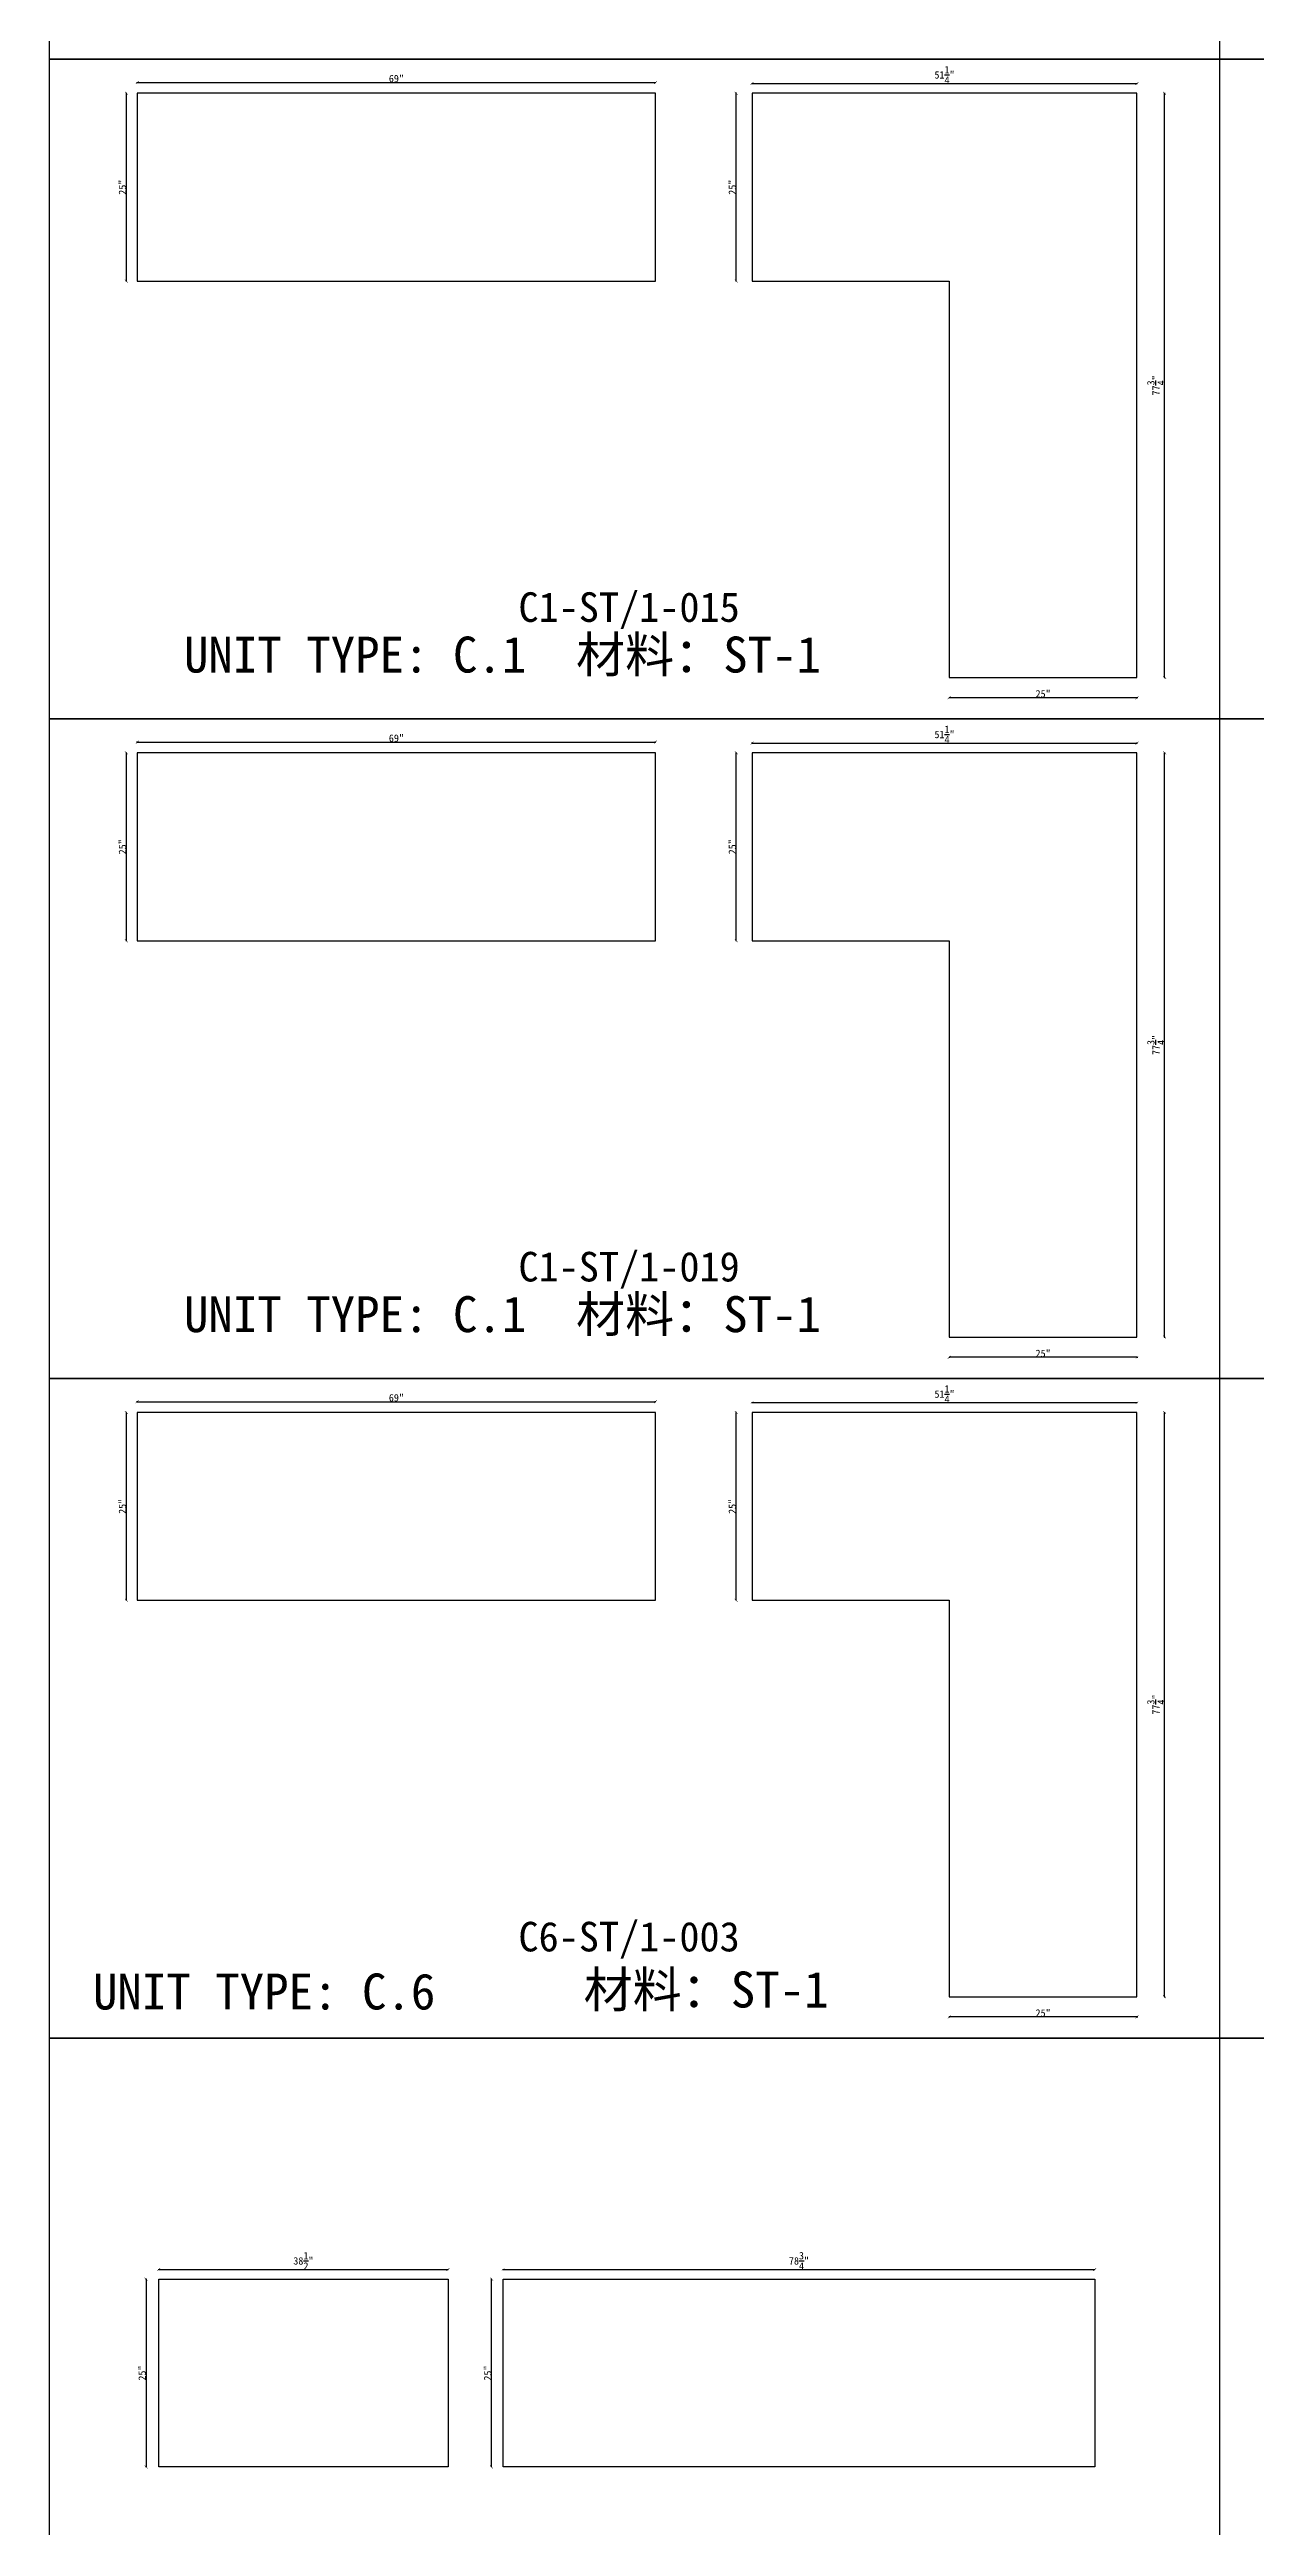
# Model space of a CAD drawing. Header units: millimetres. Extents: x -46966 to 138077, y -48408 to 2116.
# Drawn here: x 64990 to 69068, y -12752 to -4379 of the extents above; entities that cross this region are included whole.
import ezdxf
from ezdxf.enums import TextEntityAlignment as Align

# ---------------------------------------------------------------- set-up
doc = ezdxf.new("R2010")
doc.units = ezdxf.units.MM
doc.layers.add('PART_NUMBER', color=3, linetype='Continuous')
doc.styles.add('样式 1', font='')
doc.styles.get('样式 1').set_extended_font_data('NSimSun')
doc.dimstyles.new('副本 ISO-25', dxfattribs={"dimtxt": 25, "dimasz": 10, "dimexe": 1.5, "dimexo": 0.5, "dimtad": 1, "dimlfac": 0.03937, "dimlunit": 5, "dimtxsty": '样式 1', "dimblk": 'ARCHTICK', "dimcen": 2.5, "dimclrd": 256, "dimclrt": 1, "dimazin": 3, "dimtfac": 1, "dimtmove": 0, "dimatfit": 3, "dimfxlon": 1})

# ---------------------------------------------------------------- blocks, each defined once
blk = doc.blocks.new('_ArchTick')
at = {"color": 0, "linetype": 'ByBlock', "const_width": 0.15}
blk.add_lwpolyline([(-0.5, -0.5), (0.5, 0.5)], dxfattribs=at)
blk = doc.blocks.new('*D1240')
at = {"color": 0, "lineweight": -2, "transparency": 16777216}
for p, q in [((65250.6, -4526.8), (65248.1, -4526.8)), ((65250.6, -5161.8), (65248.1, -5161.8))]:
    blk.add_line(p, q, dxfattribs=at)
at = {"lineweight": -2, "transparency": 16777216}
blk.add_line((65249.6, -5161.8), (65249.6, -4526.8), dxfattribs=at)
at = {"layer": 'Defpoints', "color": 0, "transparency": 16777216}
for p in [(65249.6, -4526.8), (65286.5, -4526.8), (65286.5, -5161.8)]:
    blk.add_point(p, dxfattribs=at)
at = {"lineweight": -2, "transparency": 16777216, "xscale": 10, "yscale": 10, "zscale": 10}
for p, rotation in [((65249.6, -4526.8), 90), ((65249.6, -5161.8), 270)]:
    blk.add_blockref('_ArchTick', p, dxfattribs=dict(at, rotation=rotation))
at = {"color": 1, "transparency": 16777216, "insert": (65236.5, -4844.3), "char_height": 25, "attachment_point": 5, "rotation": 90, "style": '样式 1'}
blk.add_mtext('\\A1;25"', dxfattribs=at)
blk = doc.blocks.new('*D1241')
at = {"color": 0, "lineweight": -2, "transparency": 16777216}
for p, q in [((65286.5, -4491.5), (65286.5, -4489)), ((67039.1, -4491.5), (67039.1, -4489))]:
    blk.add_line(p, q, dxfattribs=at)
at = {"lineweight": -2, "transparency": 16777216}
blk.add_line((65286.5, -4490.5), (67039.1, -4490.5), dxfattribs=at)
at = {"layer": 'Defpoints', "color": 0, "transparency": 16777216}
for p in [(67039.1, -4490.5), (65286.5, -4526.8), (67039.1, -4526.8)]:
    blk.add_point(p, dxfattribs=at)
at = {"lineweight": -2, "transparency": 16777216, "xscale": 10, "yscale": 10, "zscale": 10, "rotation": 180}
blk.add_blockref('_ArchTick', (65286.5, -4490.5), dxfattribs=at)
at = {"lineweight": -2, "transparency": 16777216, "xscale": 10, "yscale": 10, "zscale": 10}
blk.add_blockref('_ArchTick', (67039.1, -4490.5), dxfattribs=at)
at = {"color": 1, "transparency": 16777216, "insert": (66162.8, -4477.3), "char_height": 25, "attachment_point": 5, "style": '样式 1'}
blk.add_mtext('\\A1;69"', dxfattribs=at)
blk = doc.blocks.new('*D1242')
at = {"color": 0, "lineweight": -2, "transparency": 16777216}
for p, q in [((67365.4, -4494.7), (67365.4, -4492.2)), ((68667.2, -4494.7), (68667.2, -4492.2))]:
    blk.add_line(p, q, dxfattribs=at)
at = {"lineweight": -2, "transparency": 16777216}
blk.add_line((67365.4, -4493.7), (68667.2, -4493.7), dxfattribs=at)
at = {"layer": 'Defpoints', "color": 0, "transparency": 16777216}
for p in [(68667.2, -4493.7), (67365.4, -4526.8), (68667.2, -4526.8)]:
    blk.add_point(p, dxfattribs=at)
at = {"lineweight": -2, "transparency": 16777216, "xscale": 10, "yscale": 10, "zscale": 10, "rotation": 180}
blk.add_blockref('_ArchTick', (67365.4, -4493.7), dxfattribs=at)
at = {"lineweight": -2, "transparency": 16777216, "xscale": 10, "yscale": 10, "zscale": 10}
blk.add_blockref('_ArchTick', (68667.2, -4493.7), dxfattribs=at)
at = {"color": 1, "transparency": 16777216, "insert": (68016.3, -4464.6), "char_height": 25, "attachment_point": 5, "style": '样式 1'}
blk.add_mtext('\\A1;51{\\H1x;\\S1/4;}"', dxfattribs=at)
blk = doc.blocks.new('*D1243')
at = {"color": 0, "lineweight": -2, "transparency": 16777216}
for p, q in [((67313, -4526.8), (67310.5, -4526.8)), ((67313, -5161.8), (67310.5, -5161.8))]:
    blk.add_line(p, q, dxfattribs=at)
at = {"lineweight": -2, "transparency": 16777216}
blk.add_line((67312, -5161.8), (67312, -4526.8), dxfattribs=at)
at = {"layer": 'Defpoints', "color": 0, "transparency": 16777216}
for p in [(67312, -4526.8), (67365.4, -4526.8), (67365.4, -5161.8)]:
    blk.add_point(p, dxfattribs=at)
at = {"lineweight": -2, "transparency": 16777216, "xscale": 10, "yscale": 10, "zscale": 10}
for p, rotation in [((67312, -4526.8), 90), ((67312, -5161.8), 270)]:
    blk.add_blockref('_ArchTick', p, dxfattribs=dict(at, rotation=rotation))
at = {"color": 1, "transparency": 16777216, "insert": (67298.9, -4844.3), "char_height": 25, "attachment_point": 5, "rotation": 90, "style": '样式 1'}
blk.add_mtext('\\A1;25"', dxfattribs=at)
blk = doc.blocks.new('*D1244')
at = {"color": 0, "lineweight": -2, "transparency": 16777216}
for p, q in [((68032.2, -6569.1), (68032.2, -6571.6)), ((68667.2, -6569.1), (68667.2, -6571.6))]:
    blk.add_line(p, q, dxfattribs=at)
at = {"lineweight": -2, "transparency": 16777216}
blk.add_line((68667.2, -6570.1), (68032.2, -6570.1), dxfattribs=at)
at = {"layer": 'Defpoints', "color": 0, "transparency": 16777216}
for p in [(68032.2, -6501.7), (68667.2, -6501.7), (68032.2, -6570.1)]:
    blk.add_point(p, dxfattribs=at)
at = {"lineweight": -2, "transparency": 16777216, "xscale": 10, "yscale": 10, "zscale": 10, "rotation": 180}
blk.add_blockref('_ArchTick', (68032.2, -6570.1), dxfattribs=at)
at = {"lineweight": -2, "transparency": 16777216, "xscale": 10, "yscale": 10, "zscale": 10}
blk.add_blockref('_ArchTick', (68667.2, -6570.1), dxfattribs=at)
at = {"color": 1, "transparency": 16777216, "insert": (68349.7, -6556.9), "char_height": 25, "attachment_point": 5, "style": '样式 1'}
blk.add_mtext('\\A1;25"', dxfattribs=at)
blk = doc.blocks.new('*D1245')
at = {"color": 0, "lineweight": -2, "transparency": 16777216}
for p, q in [((68759.4, -4526.8), (68761.9, -4526.8)), ((68759.4, -6501.7), (68761.9, -6501.7))]:
    blk.add_line(p, q, dxfattribs=at)
at = {"lineweight": -2, "transparency": 16777216}
blk.add_line((68760.4, -6501.7), (68760.4, -4526.8), dxfattribs=at)
at = {"layer": 'Defpoints', "color": 0, "transparency": 16777216}
for p in [(68667.2, -4526.8), (68760.4, -4526.8), (68667.2, -6501.7)]:
    blk.add_point(p, dxfattribs=at)
at = {"lineweight": -2, "transparency": 16777216, "xscale": 10, "yscale": 10, "zscale": 10}
for p, rotation in [((68760.4, -4526.8), 90), ((68760.4, -6501.7), 270)]:
    blk.add_blockref('_ArchTick', p, dxfattribs=dict(at, rotation=rotation))
at = {"color": 1, "transparency": 16777216, "insert": (68731.3, -5514.2), "char_height": 25, "attachment_point": 5, "rotation": 90, "style": '样式 1'}
blk.add_mtext('\\A1;77{\\H1x;\\S3/4;}"', dxfattribs=at)
blk = doc.blocks.new('*D1138')
at = {"color": 0, "lineweight": -2, "transparency": 16777216}
for p, q in [((65250.6, -6756.4), (65248.1, -6756.4)), ((65250.6, -7391.4), (65248.1, -7391.4))]:
    blk.add_line(p, q, dxfattribs=at)
at = {"lineweight": -2, "transparency": 16777216}
blk.add_line((65249.6, -7391.4), (65249.6, -6756.4), dxfattribs=at)
at = {"layer": 'Defpoints', "color": 0, "transparency": 16777216}
for p in [(65249.6, -6756.4), (65286.5, -6756.4), (65286.5, -7391.4)]:
    blk.add_point(p, dxfattribs=at)
at = {"lineweight": -2, "transparency": 16777216, "xscale": 10, "yscale": 10, "zscale": 10}
for p, rotation in [((65249.6, -6756.4), 90), ((65249.6, -7391.4), 270)]:
    blk.add_blockref('_ArchTick', p, dxfattribs=dict(at, rotation=rotation))
at = {"color": 1, "transparency": 16777216, "insert": (65236.5, -7073.9), "char_height": 25, "attachment_point": 5, "rotation": 90, "style": '样式 1'}
blk.add_mtext('\\A1;25"', dxfattribs=at)
blk = doc.blocks.new('*D1139')
at = {"color": 0, "lineweight": -2, "transparency": 16777216}
for p, q in [((65286.5, -6721), (65286.5, -6718.5)), ((67039.1, -6721), (67039.1, -6718.5))]:
    blk.add_line(p, q, dxfattribs=at)
at = {"lineweight": -2, "transparency": 16777216}
blk.add_line((65286.5, -6720), (67039.1, -6720), dxfattribs=at)
at = {"layer": 'Defpoints', "color": 0, "transparency": 16777216}
for p in [(65286.5, -6756.4), (67039.1, -6720), (67039.1, -6756.4)]:
    blk.add_point(p, dxfattribs=at)
at = {"lineweight": -2, "transparency": 16777216, "xscale": 10, "yscale": 10, "zscale": 10, "rotation": 180}
blk.add_blockref('_ArchTick', (65286.5, -6720), dxfattribs=at)
at = {"lineweight": -2, "transparency": 16777216, "xscale": 10, "yscale": 10, "zscale": 10}
blk.add_blockref('_ArchTick', (67039.1, -6720), dxfattribs=at)
at = {"color": 1, "transparency": 16777216, "insert": (66162.8, -6706.9), "char_height": 25, "attachment_point": 5, "style": '样式 1'}
blk.add_mtext('\\A1;69"', dxfattribs=at)
blk = doc.blocks.new('*D1140')
at = {"color": 0, "lineweight": -2, "transparency": 16777216}
for p, q in [((67365.4, -6724.2), (67365.4, -6721.7)), ((68667.2, -6724.2), (68667.2, -6721.7))]:
    blk.add_line(p, q, dxfattribs=at)
at = {"lineweight": -2, "transparency": 16777216}
blk.add_line((67365.4, -6723.2), (68667.2, -6723.2), dxfattribs=at)
at = {"layer": 'Defpoints', "color": 0, "transparency": 16777216}
for p in [(67365.4, -6756.4), (68667.2, -6723.2), (68667.2, -6756.4)]:
    blk.add_point(p, dxfattribs=at)
at = {"lineweight": -2, "transparency": 16777216, "xscale": 10, "yscale": 10, "zscale": 10, "rotation": 180}
blk.add_blockref('_ArchTick', (67365.4, -6723.2), dxfattribs=at)
at = {"lineweight": -2, "transparency": 16777216, "xscale": 10, "yscale": 10, "zscale": 10}
blk.add_blockref('_ArchTick', (68667.2, -6723.2), dxfattribs=at)
at = {"color": 1, "transparency": 16777216, "insert": (68016.3, -6694.2), "char_height": 25, "attachment_point": 5, "style": '样式 1'}
blk.add_mtext('\\A1;51{\\H1x;\\S1/4;}"', dxfattribs=at)
blk = doc.blocks.new('*D1141')
at = {"color": 0, "lineweight": -2, "transparency": 16777216}
for p, q in [((67313, -6756.4), (67310.5, -6756.4)), ((67313, -7391.4), (67310.5, -7391.4))]:
    blk.add_line(p, q, dxfattribs=at)
at = {"lineweight": -2, "transparency": 16777216}
blk.add_line((67312, -7391.4), (67312, -6756.4), dxfattribs=at)
at = {"layer": 'Defpoints', "color": 0, "transparency": 16777216}
for p in [(67312, -6756.4), (67365.4, -6756.4), (67365.4, -7391.4)]:
    blk.add_point(p, dxfattribs=at)
at = {"lineweight": -2, "transparency": 16777216, "xscale": 10, "yscale": 10, "zscale": 10}
for p, rotation in [((67312, -6756.4), 90), ((67312, -7391.4), 270)]:
    blk.add_blockref('_ArchTick', p, dxfattribs=dict(at, rotation=rotation))
at = {"color": 1, "transparency": 16777216, "insert": (67298.9, -7073.9), "char_height": 25, "attachment_point": 5, "rotation": 90, "style": '样式 1'}
blk.add_mtext('\\A1;25"', dxfattribs=at)
blk = doc.blocks.new('*D1142')
at = {"color": 0, "lineweight": -2, "transparency": 16777216}
for p, q in [((68032.2, -8798.6), (68032.2, -8801.1)), ((68667.2, -8798.6), (68667.2, -8801.1))]:
    blk.add_line(p, q, dxfattribs=at)
at = {"lineweight": -2, "transparency": 16777216}
blk.add_line((68667.2, -8799.6), (68032.2, -8799.6), dxfattribs=at)
at = {"layer": 'Defpoints', "color": 0, "transparency": 16777216}
for p in [(68032.2, -8731.2), (68667.2, -8731.2), (68032.2, -8799.6)]:
    blk.add_point(p, dxfattribs=at)
at = {"lineweight": -2, "transparency": 16777216, "xscale": 10, "yscale": 10, "zscale": 10, "rotation": 180}
blk.add_blockref('_ArchTick', (68032.2, -8799.6), dxfattribs=at)
at = {"lineweight": -2, "transparency": 16777216, "xscale": 10, "yscale": 10, "zscale": 10}
blk.add_blockref('_ArchTick', (68667.2, -8799.6), dxfattribs=at)
at = {"color": 1, "transparency": 16777216, "insert": (68349.7, -8786.5), "char_height": 25, "attachment_point": 5, "style": '样式 1'}
blk.add_mtext('\\A1;25"', dxfattribs=at)
blk = doc.blocks.new('*D1143')
at = {"color": 0, "lineweight": -2, "transparency": 16777216}
for p, q in [((68759.4, -6756.4), (68761.9, -6756.4)), ((68759.4, -8731.2), (68761.9, -8731.2))]:
    blk.add_line(p, q, dxfattribs=at)
at = {"lineweight": -2, "transparency": 16777216}
blk.add_line((68760.4, -8731.2), (68760.4, -6756.4), dxfattribs=at)
at = {"layer": 'Defpoints', "color": 0, "transparency": 16777216}
for p in [(68667.2, -6756.4), (68760.4, -6756.4), (68667.2, -8731.2)]:
    blk.add_point(p, dxfattribs=at)
at = {"lineweight": -2, "transparency": 16777216, "xscale": 10, "yscale": 10, "zscale": 10}
for p, rotation in [((68760.4, -6756.4), 90), ((68760.4, -8731.2), 270)]:
    blk.add_blockref('_ArchTick', p, dxfattribs=dict(at, rotation=rotation))
at = {"color": 1, "transparency": 16777216, "insert": (68731.3, -7743.8), "char_height": 25, "attachment_point": 5, "rotation": 90, "style": '样式 1'}
blk.add_mtext('\\A1;77{\\H1x;\\S3/4;}"', dxfattribs=at)
blk = doc.blocks.new('*D1316')
at = {"color": 0, "lineweight": -2, "transparency": 16777216}
for p, q in [((65359.4, -11883.8), (65359.4, -11881.3)), ((66337.3, -11883.8), (66337.3, -11881.3))]:
    blk.add_line(p, q, dxfattribs=at)
at = {"lineweight": -2, "transparency": 16777216}
blk.add_line((65359.4, -11882.8), (66337.3, -11882.8), dxfattribs=at)
at = {"layer": 'Defpoints', "color": 0, "transparency": 16777216}
for p in [(66337.3, -11882.8), (65359.4, -11915.5), (66337.3, -11915.5)]:
    blk.add_point(p, dxfattribs=at)
at = {"lineweight": -2, "transparency": 16777216, "xscale": 10, "yscale": 10, "zscale": 10, "rotation": 180}
blk.add_blockref('_ArchTick', (65359.4, -11882.8), dxfattribs=at)
at = {"lineweight": -2, "transparency": 16777216, "xscale": 10, "yscale": 10, "zscale": 10}
blk.add_blockref('_ArchTick', (66337.3, -11882.8), dxfattribs=at)
at = {"color": 1, "transparency": 16777216, "insert": (65848.3, -11853.8), "char_height": 25, "attachment_point": 5, "style": '样式 1'}
blk.add_mtext('\\A1;38{\\H1x;\\S1/2;}"', dxfattribs=at)
blk = doc.blocks.new('*D1317')
at = {"color": 0, "lineweight": -2, "transparency": 16777216}
for p, q in [((65317.4, -11915.5), (65314.9, -11915.5)), ((65317.4, -12550.5), (65314.9, -12550.5))]:
    blk.add_line(p, q, dxfattribs=at)
at = {"lineweight": -2, "transparency": 16777216}
blk.add_line((65316.4, -11915.5), (65316.4, -12550.5), dxfattribs=at)
at = {"layer": 'Defpoints', "color": 0, "transparency": 16777216}
for p in [(65359.4, -11915.5), (65316.4, -12550.5), (65359.4, -12550.5)]:
    blk.add_point(p, dxfattribs=at)
at = {"lineweight": -2, "transparency": 16777216, "xscale": 10, "yscale": 10, "zscale": 10}
for p, rotation in [((65316.4, -11915.5), 90), ((65316.4, -12550.5), 270)]:
    blk.add_blockref('_ArchTick', p, dxfattribs=dict(at, rotation=rotation))
at = {"color": 1, "transparency": 16777216, "insert": (65303.3, -12233), "char_height": 25, "attachment_point": 5, "rotation": 90, "style": '样式 1'}
blk.add_mtext('\\A1;25"', dxfattribs=at)
blk = doc.blocks.new('*D1318')
at = {"color": 0, "lineweight": -2, "transparency": 16777216}
for p, q in [((66524, -11883.8), (66524, -11881.3)), ((68524.3, -11883.8), (68524.3, -11881.3))]:
    blk.add_line(p, q, dxfattribs=at)
at = {"lineweight": -2, "transparency": 16777216}
blk.add_line((66524, -11882.8), (68524.3, -11882.8), dxfattribs=at)
at = {"layer": 'Defpoints', "color": 0, "transparency": 16777216}
for p in [(68524.3, -11882.8), (66524, -11915.5), (68524.3, -11915.5)]:
    blk.add_point(p, dxfattribs=at)
at = {"lineweight": -2, "transparency": 16777216, "xscale": 10, "yscale": 10, "zscale": 10, "rotation": 180}
blk.add_blockref('_ArchTick', (66524, -11882.8), dxfattribs=at)
at = {"lineweight": -2, "transparency": 16777216, "xscale": 10, "yscale": 10, "zscale": 10}
blk.add_blockref('_ArchTick', (68524.3, -11882.8), dxfattribs=at)
at = {"color": 1, "transparency": 16777216, "insert": (67524.2, -11853.7), "char_height": 25, "attachment_point": 5, "style": '样式 1'}
blk.add_mtext('\\A1;78{\\H1x;\\S3/4;}"', dxfattribs=at)
blk = doc.blocks.new('*D1319')
at = {"color": 0, "lineweight": -2, "transparency": 16777216}
for p, q in [((66485.7, -11915.5), (66483.2, -11915.5)), ((66485.7, -12550.5), (66483.2, -12550.5))]:
    blk.add_line(p, q, dxfattribs=at)
at = {"lineweight": -2, "transparency": 16777216}
blk.add_line((66484.7, -12550.5), (66484.7, -11915.5), dxfattribs=at)
at = {"layer": 'Defpoints', "color": 0, "transparency": 16777216}
for p in [(66484.7, -11915.5), (66524, -11915.5), (66524, -12550.5)]:
    blk.add_point(p, dxfattribs=at)
at = {"lineweight": -2, "transparency": 16777216, "xscale": 10, "yscale": 10, "zscale": 10}
for p, rotation in [((66484.7, -11915.5), 90), ((66484.7, -12550.5), 270)]:
    blk.add_blockref('_ArchTick', p, dxfattribs=dict(at, rotation=rotation))
at = {"color": 1, "transparency": 16777216, "insert": (66471.6, -12233), "char_height": 25, "attachment_point": 5, "rotation": 90, "style": '样式 1'}
blk.add_mtext('\\A1;25"', dxfattribs=at)
blk = doc.blocks.new('*D1324')
at = {"color": 0, "lineweight": -2, "transparency": 16777216}
for p, q in [((65250.6, -8985.9), (65248.1, -8985.9)), ((65250.6, -9620.9), (65248.1, -9620.9))]:
    blk.add_line(p, q, dxfattribs=at)
at = {"lineweight": -2, "transparency": 16777216}
blk.add_line((65249.6, -9620.9), (65249.6, -8985.9), dxfattribs=at)
at = {"layer": 'Defpoints', "color": 0, "transparency": 16777216}
for p in [(65249.6, -8985.9), (65286.5, -8985.9), (65286.5, -9620.9)]:
    blk.add_point(p, dxfattribs=at)
at = {"lineweight": -2, "transparency": 16777216, "xscale": 10, "yscale": 10, "zscale": 10}
for p, rotation in [((65249.6, -8985.9), 90), ((65249.6, -9620.9), 270)]:
    blk.add_blockref('_ArchTick', p, dxfattribs=dict(at, rotation=rotation))
at = {"color": 1, "transparency": 16777216, "insert": (65236.5, -9303.4), "char_height": 25, "attachment_point": 5, "rotation": 90, "style": '样式 1'}
blk.add_mtext('\\A1;25"', dxfattribs=at)
blk = doc.blocks.new('*D1325')
at = {"color": 0, "lineweight": -2, "transparency": 16777216}
for p, q in [((65286.5, -8950.6), (65286.5, -8948.1)), ((67039.1, -8950.6), (67039.1, -8948.1))]:
    blk.add_line(p, q, dxfattribs=at)
at = {"lineweight": -2, "transparency": 16777216}
blk.add_line((65286.5, -8949.6), (67039.1, -8949.6), dxfattribs=at)
at = {"layer": 'Defpoints', "color": 0, "transparency": 16777216}
for p in [(67039.1, -8949.6), (65286.5, -8985.9), (67039.1, -8985.9)]:
    blk.add_point(p, dxfattribs=at)
at = {"lineweight": -2, "transparency": 16777216, "xscale": 10, "yscale": 10, "zscale": 10, "rotation": 180}
blk.add_blockref('_ArchTick', (65286.5, -8949.6), dxfattribs=at)
at = {"lineweight": -2, "transparency": 16777216, "xscale": 10, "yscale": 10, "zscale": 10}
blk.add_blockref('_ArchTick', (67039.1, -8949.6), dxfattribs=at)
at = {"color": 1, "transparency": 16777216, "insert": (66162.8, -8936.5), "char_height": 25, "attachment_point": 5, "style": '样式 1'}
blk.add_mtext('\\A1;69"', dxfattribs=at)
blk = doc.blocks.new('*D1326')
at = {"color": 0, "lineweight": -2, "transparency": 16777216}
for p, q in [((67365.4, -8953.8), (67365.4, -8951.3)), ((68667.2, -8953.8), (68667.2, -8951.3))]:
    blk.add_line(p, q, dxfattribs=at)
at = {"lineweight": -2, "transparency": 16777216}
blk.add_line((67365.4, -8952.8), (68667.2, -8952.8), dxfattribs=at)
at = {"layer": 'Defpoints', "color": 0, "transparency": 16777216}
for p in [(68667.2, -8952.8), (67365.4, -8985.9), (68667.2, -8985.9)]:
    blk.add_point(p, dxfattribs=at)
at = {"lineweight": -2, "transparency": 16777216, "xscale": 10, "yscale": 10, "zscale": 10, "rotation": 180}
blk.add_blockref('_ArchTick', (67365.4, -8952.8), dxfattribs=at)
at = {"lineweight": -2, "transparency": 16777216, "xscale": 10, "yscale": 10, "zscale": 10}
blk.add_blockref('_ArchTick', (68667.2, -8952.8), dxfattribs=at)
at = {"color": 1, "transparency": 16777216, "insert": (68016.3, -8923.8), "char_height": 25, "attachment_point": 5, "style": '样式 1'}
blk.add_mtext('\\A1;51{\\H1x;\\S1/4;}"', dxfattribs=at)
blk = doc.blocks.new('*D1327')
at = {"color": 0, "lineweight": -2, "transparency": 16777216}
for p, q in [((67313, -8985.9), (67310.5, -8985.9)), ((67313, -9620.9), (67310.5, -9620.9))]:
    blk.add_line(p, q, dxfattribs=at)
at = {"lineweight": -2, "transparency": 16777216}
blk.add_line((67312, -9620.9), (67312, -8985.9), dxfattribs=at)
at = {"layer": 'Defpoints', "color": 0, "transparency": 16777216}
for p in [(67312, -8985.9), (67365.4, -8985.9), (67365.4, -9620.9)]:
    blk.add_point(p, dxfattribs=at)
at = {"lineweight": -2, "transparency": 16777216, "xscale": 10, "yscale": 10, "zscale": 10}
for p, rotation in [((67312, -8985.9), 90), ((67312, -9620.9), 270)]:
    blk.add_blockref('_ArchTick', p, dxfattribs=dict(at, rotation=rotation))
at = {"color": 1, "transparency": 16777216, "insert": (67298.9, -9303.4), "char_height": 25, "attachment_point": 5, "rotation": 90, "style": '样式 1'}
blk.add_mtext('\\A1;25"', dxfattribs=at)
blk = doc.blocks.new('*D1328')
at = {"color": 0, "lineweight": -2, "transparency": 16777216}
for p, q in [((68032.2, -11028.2), (68032.2, -11030.7)), ((68667.2, -11028.2), (68667.2, -11030.7))]:
    blk.add_line(p, q, dxfattribs=at)
at = {"lineweight": -2, "transparency": 16777216}
blk.add_line((68667.2, -11029.2), (68032.2, -11029.2), dxfattribs=at)
at = {"layer": 'Defpoints', "color": 0, "transparency": 16777216}
for p in [(68032.2, -10960.8), (68667.2, -10960.8), (68032.2, -11029.2)]:
    blk.add_point(p, dxfattribs=at)
at = {"lineweight": -2, "transparency": 16777216, "xscale": 10, "yscale": 10, "zscale": 10, "rotation": 180}
blk.add_blockref('_ArchTick', (68032.2, -11029.2), dxfattribs=at)
at = {"lineweight": -2, "transparency": 16777216, "xscale": 10, "yscale": 10, "zscale": 10}
blk.add_blockref('_ArchTick', (68667.2, -11029.2), dxfattribs=at)
at = {"color": 1, "transparency": 16777216, "insert": (68349.7, -11016.1), "char_height": 25, "attachment_point": 5, "style": '样式 1'}
blk.add_mtext('\\A1;25"', dxfattribs=at)
blk = doc.blocks.new('*D1329')
at = {"color": 0, "lineweight": -2, "transparency": 16777216}
for p, q in [((68759.4, -8985.9), (68761.9, -8985.9)), ((68759.4, -10960.8), (68761.9, -10960.8))]:
    blk.add_line(p, q, dxfattribs=at)
at = {"lineweight": -2, "transparency": 16777216}
blk.add_line((68760.4, -10960.8), (68760.4, -8985.9), dxfattribs=at)
at = {"layer": 'Defpoints', "color": 0, "transparency": 16777216}
for p in [(68667.2, -8985.9), (68760.4, -8985.9), (68667.2, -10960.8)]:
    blk.add_point(p, dxfattribs=at)
at = {"lineweight": -2, "transparency": 16777216, "xscale": 10, "yscale": 10, "zscale": 10}
for p, rotation in [((68760.4, -8985.9), 90), ((68760.4, -10960.8), 270)]:
    blk.add_blockref('_ArchTick', p, dxfattribs=dict(at, rotation=rotation))
at = {"color": 1, "transparency": 16777216, "insert": (68731.3, -9973.4), "char_height": 25, "attachment_point": 5, "rotation": 90, "style": '样式 1'}
blk.add_mtext('\\A1;77{\\H1x;\\S3/4;}"', dxfattribs=at)

msp = doc.modelspace()

# ---------------------------------------------------------------- linework, layer by layer
at = {"color": 1}
for points in [[(64989.795, -2182.31), (68946.677, -2182.31), (68946.677, -4411.877), (64989.795, -4411.877)], [(68946.677, -4411.877), (71738.551, -4411.877), (71738.551, -2182.31), (68946.677, -2182.31)], [(64989.795, -4411.877), (68946.677, -4411.877), (68946.677, -6641.444), (64989.795, -6641.444)], [(68946.677, -6641.444), (71738.551, -6641.444), (71738.551, -4411.877), (68946.677, -4411.877)], [(64989.795, -6641.444), (68946.677, -6641.444), (68946.677, -8871.012), (64989.795, -8871.012)], [(68946.677, -8871.012), (71738.551, -8871.012), (71738.551, -6641.444), (68946.677, -6641.444)], [(64989.795, -8871.012), (68946.677, -8871.012), (68946.677, -11100.579), (64989.795, -11100.579)], [(68946.677, -11100.579), (71738.551, -11100.579), (71738.551, -8871.012), (68946.677, -8871.012)], [(64989.795, -11100.579), (68946.677, -11100.579), (68946.677, -13330.146), (64989.795, -13330.146)], [(68946.677, -13330.146), (71738.551, -13330.146), (71738.551, -11100.579), (68946.677, -11100.579)]]:
    msp.add_lwpolyline(points, close=True, dxfattribs=at)
for points in [[(65286.547, -5161.803), (67039.147, -5161.803), (67039.147, -4526.803), (65286.547, -4526.803)], [(68667.192, -4526.803), (67365.442, -4526.803), (67365.442, -5161.803), (68032.192, -5161.803), (68032.192, -6501.653), (68667.192, -6501.653)], [(65286.547, -7391.371), (67039.147, -7391.371), (67039.147, -6756.371), (65286.547, -6756.371)], [(68667.192, -6756.371), (67365.442, -6756.371), (67365.442, -7391.371), (68032.192, -7391.371), (68032.192, -8731.221), (68667.192, -8731.221)], [(65286.547, -9620.938), (67039.147, -9620.938), (67039.147, -8985.938), (65286.547, -8985.938)], [(68667.192, -8985.938), (67365.442, -8985.938), (67365.442, -9620.938), (68032.192, -9620.938), (68032.192, -10960.788), (68667.192, -10960.788)], [(65359.395, -11915.466), (66337.295, -11915.466), (66337.295, -12550.466), (65359.395, -12550.466)], [(66524.049, -11915.466), (68524.299, -11915.466), (68524.299, -12550.466), (66524.049, -12550.466)]]:
    msp.add_lwpolyline(points, close=True)

# ---------------------------------------------------------------- texts
at = {"style": '样式 1'}
for s, p in [('UNIT TYPE: C.1', (65444.219, -6484.902)), ('材料：ST-1', (66770.5, -6484.902)), ('UNIT TYPE: C.1', (65444.219, -8714.469)), ('材料：ST-1', (66770.5, -8714.469)), ('UNIT TYPE: C.6', (65136.594, -11004.008)), ('材料：ST-1', (66795.881, -10997.352))]:
    msp.add_text(s, height=121.5865, dxfattribs=at).set_placement(p)
at = {"layer": 'PART_NUMBER', "color": 3, "style": '样式 1'}
for s, p in [('C1-ST/1-015', (66949.659, -6263.613)), ('C1-ST/1-019', (66949.659, -8493.181)), ('C6-ST/1-003', (66949.659, -10757.748))]:
    msp.add_text(s, height=100, dxfattribs=at).set_placement(p, align=Align.MIDDLE_CENTER)

# ---------------------------------------------------------------- dimensions: what is measured, and where the dimension line sits
for base, p1, p2, picture, middle in [((68667.192, -4493.671), (67365.442, -4526.803), (68667.192, -4526.803), '*D1242', (68016.317, -4464.647)), ((67039.147, -4490.473), (65286.547, -4526.803), (67039.147, -4526.803), '*D1241', (66162.847, -4477.348)), ((68032.192, -6570.069), (68667.192, -6501.653), (68032.192, -6501.653), '*D1244', (68349.692, -6556.944)), ((67039.147, -6720.04), (65286.547, -6756.371), (67039.147, -6756.371), '*D1139', (66162.847, -6706.915)), ((68667.192, -6723.238), (67365.442, -6756.371), (68667.192, -6756.371), '*D1140', (68016.317, -6694.215)), ((68032.192, -8799.637), (68667.192, -8731.221), (68032.192, -8731.221), '*D1142', (68349.692, -8786.512)), ((67039.147, -8949.607), (65286.547, -8985.938), (67039.147, -8985.938), '*D1325', (66162.847, -8936.482)), ((68667.192, -8952.805), (67365.442, -8985.938), (68667.192, -8985.938), '*D1326', (68016.317, -8923.782)), ((68032.192, -11029.204), (68667.192, -10960.788), (68032.192, -10960.788), '*D1328', (68349.692, -11016.079)), ((66337.295, -11882.791), (65359.395, -11915.466), (66337.295, -11915.466), '*D1316', (65848.345, -11853.768)), ((68524.299, -11882.791), (66524.049, -11915.466), (68524.299, -11915.466), '*D1318', (67524.174, -11853.698))]:
    dim = msp.add_linear_dim(base=base, p1=p1, p2=p2, dimstyle='副本 ISO-25')
    dim.commit()
    dim.dimension.update_dxf_attribs({"geometry": picture, "text_midpoint": middle})
for base, p1, p2, picture, middle in [((65249.607, -4526.803), (65286.547, -5161.803), (65286.547, -4526.803), '*D1240', (65236.482, -4844.303)), ((67311.996, -4526.803), (67365.442, -5161.803), (67365.442, -4526.803), '*D1243', (67298.871, -4844.303)), ((68760.414, -4526.803), (68667.192, -6501.653), (68667.192, -4526.803), '*D1245', (68731.321, -5514.228)), ((65249.607, -6756.371), (65286.547, -7391.371), (65286.547, -6756.371), '*D1138', (65236.482, -7073.871)), ((67311.996, -6756.371), (67365.442, -7391.371), (67365.442, -6756.371), '*D1141', (67298.871, -7073.871)), ((68760.414, -6756.371), (68667.192, -8731.221), (68667.192, -6756.371), '*D1143', (68731.321, -7743.796)), ((65249.607, -8985.938), (65286.547, -9620.938), (65286.547, -8985.938), '*D1324', (65236.482, -9303.438)), ((67311.996, -8985.938), (67365.442, -9620.938), (67365.442, -8985.938), '*D1327', (67298.871, -9303.438)), ((68760.414, -8985.938), (68667.192, -10960.788), (68667.192, -8985.938), '*D1329', (68731.321, -9973.363)), ((65316.441, -12550.466), (65359.395, -11915.466), (65359.395, -12550.466), '*D1317', (65303.316, -12232.966)), ((66484.693, -11915.466), (66524.049, -12550.466), (66524.049, -11915.466), '*D1319', (66471.568, -12232.966))]:
    dim = msp.add_linear_dim(base=base, p1=p1, p2=p2, angle=90, dimstyle='副本 ISO-25')
    dim.commit()
    dim.dimension.update_dxf_attribs({"geometry": picture, "text_midpoint": middle})

doc.saveas('drawing.dxf')
